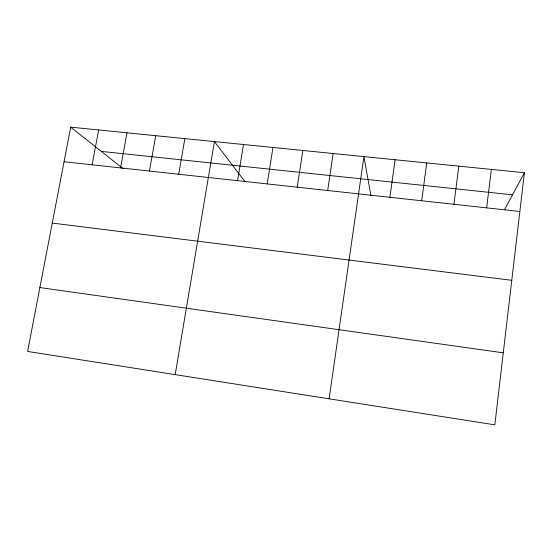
<?xml version="1.0" encoding="UTF-8"?>
<svg xmlns="http://www.w3.org/2000/svg" width="552" height="552" viewBox="0 0 552 552"><rect width="100%" height="100%" fill="white"/><g stroke="black" fill="none" stroke-linecap="round" stroke-linejoin="round"><path stroke-width="0.83" d="M524.4 172.735L494.827 424.847L27.6 351.438L70.704 127.153L524.4 172.735L504.528 209.76M486.65 207.856L491.37 169.416M453.93 204.288L458.815 166.145M421.68 200.769L426.724 162.923M389.898 197.299L395.101 159.742M329.123 398.813L363.92 156.609L370.972 195.932M327.674 190.509L333.173 153.525M297.217 187.183L302.862 150.475M267.189 183.906L272.971 147.474M237.574 180.677L243.487 144.514M175.184 374.629L214.411 141.588L244.95 181.58M178.689 174.246L184.865 138.621M149.433 171.058L155.726 135.695M120.577 167.905L126.995 132.804M92.122 164.8L98.656 129.961M101.313 151.386L512.546 194.822M64.053 161.736L519.853 211.478M52.267 223.077L511.78 280.306M39.875 287.558L503.272 352.838M70.704 127.153L123.089 168.629"/></g></svg>
